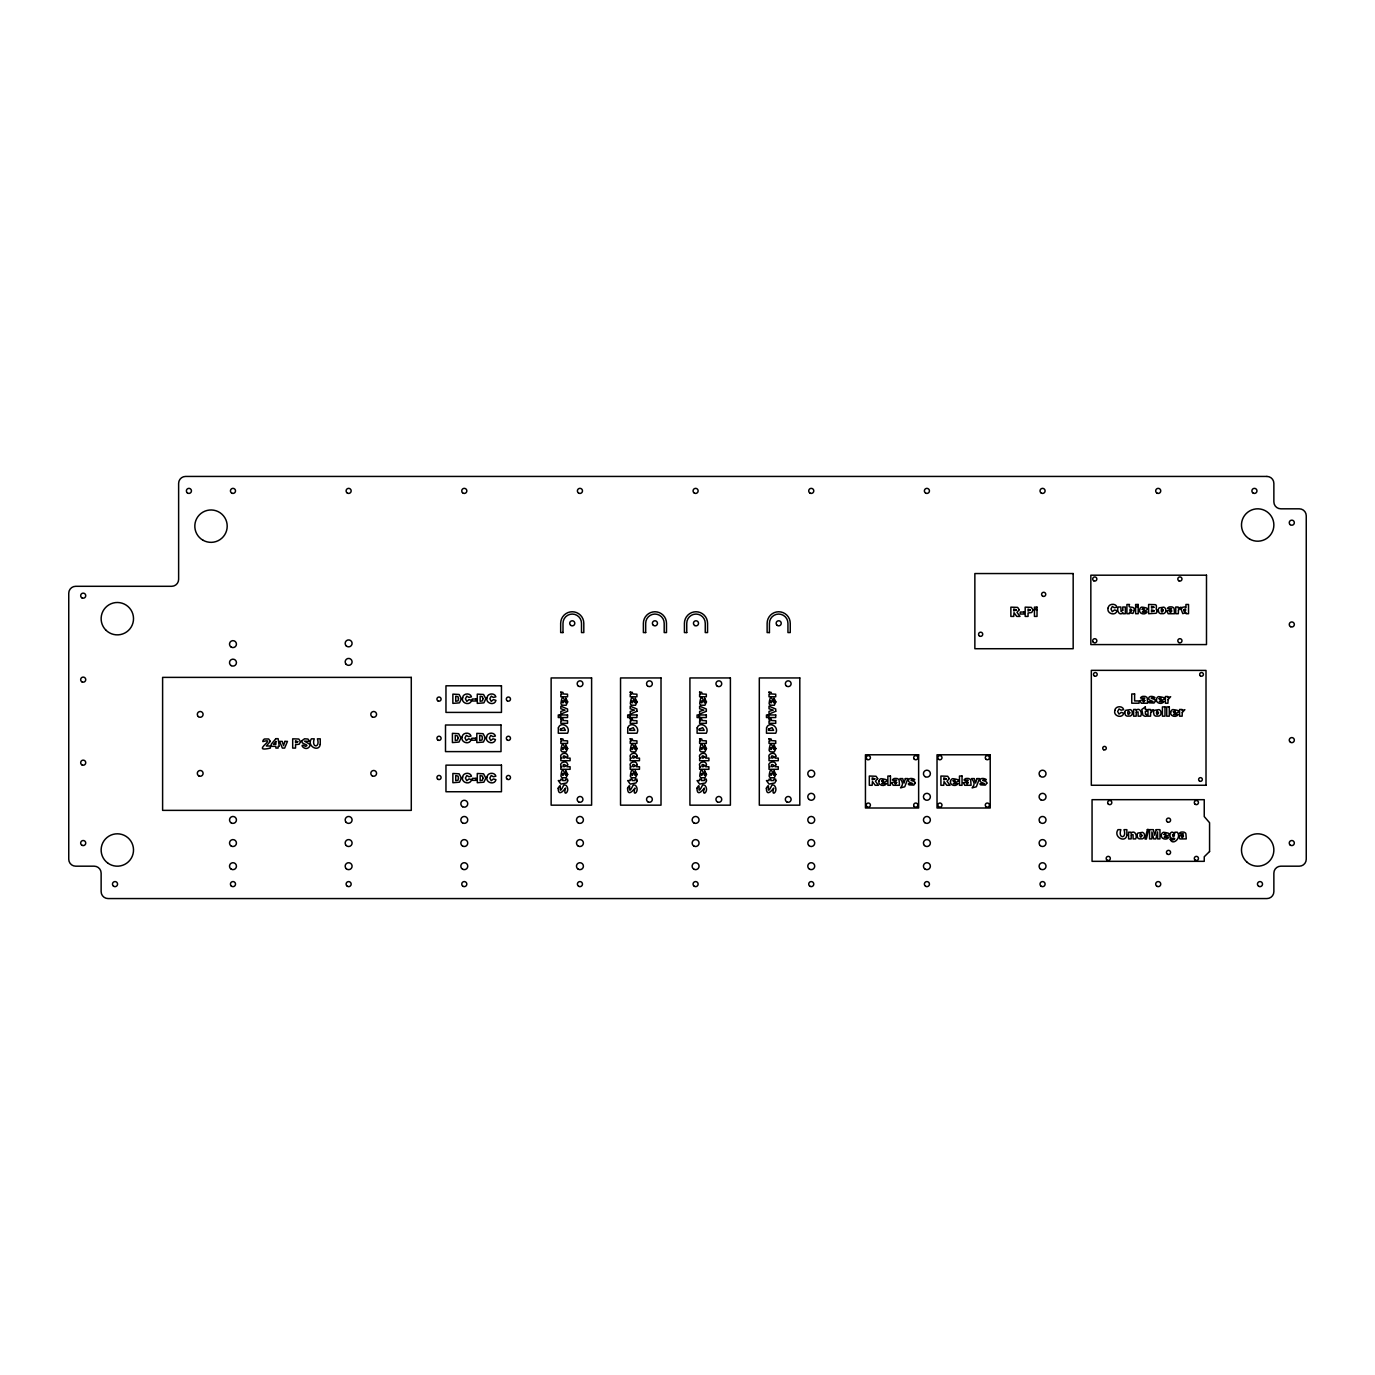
<?xml version="1.0" encoding="UTF-8"?>
<svg xmlns="http://www.w3.org/2000/svg" width="1375" height="1375" viewBox="0 0 1375 1375"><rect width="100%" height="100%" fill="white"/><g stroke="black" fill="none" stroke-linecap="round" stroke-linejoin="round"><path stroke-width="1.5" d="M1170.125 839.059C1172.462 846.364 1181.916 837.805 1177.309 832.202L1174.903 832.202L1174.903 833.198L1172.084 832.098A2.475 2.475 0 0 0 1170.692 832.872C1168.922 834.883 1170.245 839.3 1173.356 838.561C1177.155 837.495 1172.359 841.912 1170.125 839.059M558.164 788.236C558.233 797.294 564.094 790.058 565.589 788.064C562.306 798.188 571.158 791.02 566.173 785.452A2.939 2.939 0 0 0 563.802 785.056C556.755 798.961 563.148 779.127 558.164 788.236M627.567 788.236C627.619 797.294 633.497 790.058 634.992 788.064C631.692 798.188 640.544 791.02 635.559 785.452A2.939 2.939 0 0 0 633.205 785.056C626.141 798.961 632.534 779.127 627.567 788.236M696.953 788.236C697.022 797.294 702.883 790.058 704.378 788.064C701.078 798.188 709.947 791.02 704.963 785.452A2.939 2.939 0 0 0 702.591 785.056C695.527 798.961 701.938 779.127 696.953 788.236M766.356 788.236C766.408 797.294 772.286 790.058 773.764 788.064C770.481 798.188 779.333 791.02 774.348 785.452A2.939 2.939 0 0 0 771.994 785.056C764.93 798.961 771.323 779.127 766.356 788.236M458.511 698.792L458.047 700.82L455.727 701.284L455.727 696.231L458.03 696.764L458.511 698.792M458.047 737.997L457.583 740.025L455.262 740.489L455.262 735.436L457.566 735.986L458.047 737.997M458.511 778.13L458.047 780.158L455.727 780.622L455.727 775.569L458.03 776.119L458.511 778.13M482.934 698.792L482.453 700.82L480.15 701.284L480.15 696.231L482.453 696.764L482.934 698.792M482.47 737.997L481.989 740.025L479.686 740.489L479.686 735.436L481.989 735.986L482.47 737.997M482.934 778.13L482.453 780.158L480.15 780.622L480.15 775.569L482.453 776.119L482.934 778.13M461.381 698.723L459.491 702.866L452.873 703.381L452.873 694.134L459.147 694.478L461.381 698.723M460.917 737.928L459.027 742.07L452.409 742.586L452.409 733.339L458.683 733.683L460.917 737.928M461.381 778.061L459.491 782.203L452.873 782.719L452.873 773.472L459.147 773.816L461.381 778.061M485.805 698.723L483.897 702.866L477.28 703.381L477.28 694.134L483.553 694.478L485.805 698.723M485.341 737.928L483.433 742.07L476.816 742.586L476.816 733.339L483.106 733.683L485.341 737.928M485.805 778.061L483.897 782.203L477.28 782.719L477.28 773.472L483.553 773.816L485.805 778.061M1181.211 609.52L1182.758 613.611L1186.127 612.734L1186.127 613.714L1188.533 613.714L1188.533 604.467L1185.938 604.467L1185.938 607.681A2.475 2.475 0 0 0 1184.562 606.908L1182.38 607.355L1181.211 609.52M560.416 729.128L560.381 730.348L565.434 730.348L563.905 727.633L560.416 729.128M629.802 729.128L629.767 730.348L634.837 730.348L633.291 727.633L629.802 729.128M699.205 729.128L699.17 730.348L704.223 730.348L702.677 727.633L699.205 729.128M768.591 729.128L768.556 730.348L773.609 730.348L772.08 727.633L768.591 729.128M462.636 697.658C460.711 703.364 470.284 706.166 471.556 700.356L469.047 699.6L466.795 701.37L465.42 698.723L466.847 696.163L468.944 697.417L471.47 696.85C470.387 692.553 462.945 693.206 462.636 697.658M462.172 736.863C460.247 742.569 469.82 745.37 471.092 739.561L468.583 738.805L466.331 740.575L464.956 737.928L466.383 735.367L468.48 736.622L471.006 736.055C469.923 731.758 462.481 732.411 462.172 736.863M462.636 776.995C460.711 782.702 470.284 785.503 471.556 779.694L469.047 778.938L466.795 780.708L465.42 778.061L466.847 775.5L468.944 776.755L471.47 776.188C470.387 771.891 462.945 772.544 462.636 776.995M487.042 697.658C485.117 703.364 494.691 706.166 495.962 700.356L493.453 699.6L491.219 701.37L489.827 698.723L491.253 696.163L493.35 697.417L495.877 696.85C494.794 692.553 487.352 693.206 487.042 697.658M486.578 736.863C484.653 742.569 494.244 745.37 495.498 739.561L492.989 738.805L490.755 740.575L489.363 737.928L490.789 735.367L492.886 736.622L495.413 736.055C494.33 731.758 486.887 732.411 486.578 736.863M487.042 776.995C485.117 782.702 494.691 785.503 495.962 779.694L493.453 778.938L491.219 780.708L489.827 778.061L491.253 775.5L493.35 776.755L495.877 776.188C494.794 771.891 487.352 772.544 487.042 776.995M1108.13 607.991C1106.222 613.697 1115.795 616.498 1117.05 610.689L1114.558 609.933L1112.306 611.703L1110.931 609.056L1112.341 606.495L1114.438 607.75L1116.964 607.183C1115.881 602.886 1108.439 603.539 1108.13 607.991M1114.85 710.428C1112.925 716.134 1122.498 718.936 1123.77 713.144L1121.261 712.37L1119.009 714.141L1117.634 711.494L1119.061 708.95L1121.158 710.188L1123.684 709.638C1122.602 705.341 1115.159 705.994 1114.85 710.428M567.686 780.862L566.706 782.942L560.845 784.111L558.284 780.588L560.845 780.588L560.845 779.178L562.719 779.178L562.719 780.588L565.658 780.519L565.709 779.281L567.48 779.092L567.686 780.862M637.089 780.862L636.092 782.942L630.231 784.111L627.688 780.588L630.231 780.588L630.231 779.178L632.105 779.178L632.105 780.588L635.044 780.519L635.095 779.281L636.883 779.092L637.089 780.862M706.475 780.862L705.478 782.942L699.617 784.111L697.073 780.588L699.617 780.588L699.617 779.178L701.508 779.178L701.508 780.588L704.447 780.519L704.498 779.281L706.269 779.092L706.475 780.862M775.861 780.862L774.881 782.942L769.02 784.111L766.459 780.588L769.02 780.588L769.02 779.178L770.894 779.178L770.894 780.588L773.833 780.519L773.884 779.281L775.655 779.092L775.861 780.862M1150.669 712.559L1150.566 716.169L1147.987 716.169L1147.987 709.466L1150.394 709.466L1150.394 710.566L1153.264 709.672L1150.669 712.559M1168.062 699.617L1167.959 703.209L1165.381 703.209L1165.381 696.506L1167.788 696.506L1167.788 697.606L1170.658 696.712L1168.062 699.617M1178.444 610.122L1178.341 613.714L1175.763 613.714L1175.763 607.011L1178.169 607.011L1178.169 608.111L1181.039 607.217L1178.444 610.122M1182.259 712.559L1182.156 716.169L1179.578 716.169L1179.578 709.466L1181.984 709.466L1181.984 710.566L1184.855 709.672L1182.259 712.559M558.37 727.839L558.284 733.219L567.548 733.219C571.278 726.533 560.777 720.93 558.37 727.839M627.773 727.839L627.688 733.219L636.934 733.219C640.664 726.533 630.18 720.93 627.773 727.839M697.159 727.839L697.073 733.219L706.32 733.219C710.067 726.533 699.566 720.93 697.159 727.839M766.545 727.839L766.459 733.219L775.723 733.219C779.453 726.533 768.952 720.93 766.545 727.839M300.541 741.675L299.217 744.202L295.556 744.648L295.556 748.086L292.686 748.086L292.686 738.822L298.805 739.011L300.541 741.675M567.686 701.886L566.122 705.255L562.186 705.186A3.231 3.231 0 0 1 560.931 703.553C562.839 686.778 566.912 712.92 565.812 698.139L567.686 701.886M567.686 748.55L566.122 751.919L562.186 751.85A3.231 3.231 0 0 1 560.931 750.2C562.839 733.442 566.912 759.584 565.812 744.803L567.686 748.55M567.686 774.417L566.122 777.769L562.186 777.717A3.231 3.231 0 0 1 560.931 776.067C562.839 759.292 566.912 785.434 565.812 770.653L567.686 774.417M637.089 701.886L635.508 705.255L631.572 705.186A3.231 3.231 0 0 1 630.317 703.553C632.225 686.778 636.316 712.92 635.198 698.139L637.089 701.886M637.089 748.55L635.508 751.919L631.572 751.85A3.231 3.231 0 0 1 630.317 750.2C632.225 733.442 636.316 759.584 635.198 744.803L637.089 748.55M637.089 774.417L635.508 777.769L631.572 777.717A3.231 3.231 0 0 1 630.317 776.067C632.225 759.292 636.316 785.434 635.198 770.653L637.089 774.417M706.475 701.886L704.911 705.255L700.975 705.186A3.231 3.231 0 0 1 699.72 703.553C701.628 686.778 705.702 712.92 704.584 698.139L706.475 701.886M706.475 748.55L704.911 751.919L700.975 751.85A3.231 3.231 0 0 1 699.72 750.2C701.628 733.442 705.702 759.584 704.584 744.803L706.475 748.55M706.475 774.417L704.911 777.769L700.975 777.717A3.231 3.231 0 0 1 699.72 776.067C701.628 759.292 705.702 785.434 704.584 770.653L706.475 774.417M775.861 701.886L774.297 705.255L770.361 705.186A3.231 3.231 0 0 1 769.106 703.553C771.014 686.778 775.105 712.92 773.987 698.139L775.861 701.886M775.861 748.55L774.297 751.919L770.361 751.85A3.231 3.231 0 0 1 769.106 750.2C771.014 733.442 775.105 759.584 773.987 744.803L775.861 748.55M775.861 774.417L774.297 777.769L770.361 777.717A3.231 3.231 0 0 1 769.106 776.067C771.014 759.292 775.105 785.434 773.987 770.653L775.861 774.417M1033.037 610.002L1031.714 612.528L1028.053 612.975L1028.053 616.413L1025.183 616.413L1025.183 607.148L1031.284 607.337L1033.037 610.002M320.255 744.339C319.069 752.658 306.333 746.178 311.386 738.822L314.239 738.822C311.077 748.189 320.564 748.206 317.402 738.822L320.255 738.822L320.255 744.339M1126.864 835.158C1125.678 843.494 1112.942 837.014 1117.995 829.658L1120.848 829.658C1117.703 839.008 1127.173 839.025 1124.011 829.658L1126.864 829.658L1126.864 835.158M878.9 781.189C877.817 785.52 884.658 787.05 886.462 783.544C871.681 784.661 897.823 780.57 881.048 778.663A3.231 3.231 0 0 0 879.398 779.917L878.9 781.189M950.486 781.189C949.403 785.52 956.244 787.05 958.048 783.544C943.267 784.661 969.409 780.57 952.634 778.663A3.231 3.231 0 0 0 951.002 779.917L950.486 781.189M1139.566 609.641C1138.483 613.955 1145.323 615.484 1147.111 611.978C1132.33 613.095 1158.472 609.022 1141.714 607.114A3.231 3.231 0 0 0 1140.064 608.369L1139.566 609.641M1156.478 699.119C1155.378 703.45 1162.236 704.98 1164.023 701.473C1149.242 702.591 1175.384 698.517 1158.609 696.609A3.231 3.231 0 0 0 1156.977 697.847L1156.478 699.119M1170.675 712.078C1169.592 716.409 1176.433 717.939 1178.22 714.433C1163.439 715.55 1189.598 711.459 1172.823 709.552A3.231 3.231 0 0 0 1171.173 710.806L1170.675 712.078M1161.359 834.814C1160.277 839.145 1167.117 840.675 1168.922 837.169C1154.141 838.286 1180.283 834.195 1163.508 832.288A3.231 3.231 0 0 0 1161.875 833.542L1161.359 834.814M1124.733 712.095L1125.352 714.948A3.403 3.403 0 0 0 1127.053 716.117L1130.13 716.066A3.317 3.317 0 0 0 1131.35 715.327A3.248 3.248 0 0 0 1132.312 713.539L1132.158 711.528A3.197 3.197 0 0 0 1130.267 709.603L1125.713 710.308A3.266 3.266 0 0 0 1124.733 712.095M1136.97 834.848L1137.589 837.684A3.403 3.403 0 0 0 1139.273 838.853L1142.35 838.819A3.317 3.317 0 0 0 1143.57 838.062A3.248 3.248 0 0 0 1144.533 836.275L1144.395 834.264A3.197 3.197 0 0 0 1142.505 832.339L1137.933 833.044A3.266 3.266 0 0 0 1136.97 834.848M1158.248 609.658L1158.867 612.511A3.403 3.403 0 0 0 1160.552 613.663L1163.628 613.628A3.317 3.317 0 0 0 1164.848 612.889A3.248 3.248 0 0 0 1165.811 611.084L1165.673 609.073A3.197 3.197 0 0 0 1163.783 607.148L1159.211 607.853A3.266 3.266 0 0 0 1158.248 609.658M1153.453 712.095L1154.072 714.948A3.403 3.403 0 0 0 1155.756 716.117L1158.833 716.066A3.317 3.317 0 0 0 1160.07 715.327A3.248 3.248 0 0 0 1161.016 713.539L1160.878 711.528A3.197 3.197 0 0 0 1158.988 709.603L1154.416 710.308A3.266 3.266 0 0 0 1153.453 712.095M567.686 756.147L566.895 758.106L570.092 758.106L570.092 760.702L560.845 760.702L560.845 758.295L561.825 758.295C557.219 754.17 567.514 750.681 567.686 756.147M567.686 764.775L566.895 766.734L570.092 766.734L570.092 769.312L560.845 769.312L560.845 766.923L561.825 766.923C557.219 762.798 567.514 759.292 567.686 764.775M637.089 756.147L636.281 758.106L639.478 758.106L639.478 760.702L630.231 760.702L630.231 758.295L631.228 758.295C626.605 754.17 636.917 750.681 637.089 756.147M637.089 764.775L636.281 766.734L639.478 766.734L639.478 769.312L630.231 769.312L630.231 766.923L631.228 766.923C626.605 762.798 636.917 759.292 637.089 764.775M706.475 756.147L705.667 758.106L708.881 758.106L708.881 760.702L699.617 760.702L699.617 758.295L700.614 758.295C695.991 754.17 706.303 750.681 706.475 756.147M706.475 764.775L705.667 766.734L708.881 766.734L708.881 769.312L699.617 769.312L699.617 766.923L700.614 766.923C695.991 762.798 706.303 759.292 706.475 764.775M775.861 756.147L775.07 758.106L778.267 758.106L778.267 760.702L769.02 760.702L769.02 758.295L770 758.295C765.394 754.17 775.689 750.681 775.861 756.147M775.861 764.775L775.07 766.734L778.267 766.734L778.267 769.312L769.02 769.312L769.02 766.923L770 766.923C765.394 762.798 775.689 759.292 775.861 764.775M896.655 782.512C895.383 786.277 892.856 781.189 896.655 782.512M968.241 782.512C966.969 786.277 964.459 781.189 968.241 782.512M1134.289 610.277L1132.914 613.456L1129.322 612.734L1129.322 613.714L1126.916 613.714L1126.916 604.467L1129.511 604.467C1127.019 609.572 1135.08 604.656 1134.289 610.277M1144.791 700.442C1143.519 704.206 1140.992 699.119 1144.791 700.442M1171.689 610.947C1170.417 614.711 1167.891 609.623 1171.689 610.947M1183.445 836.138C1182.173 839.902 1179.647 834.814 1183.445 836.138M1122.773 610.242L1121.072 611.6L1120.831 607.011L1118.253 607.011C1116.328 610.242 1119.473 616.602 1122.945 612.631L1122.945 613.714L1125.334 613.714L1125.334 607.011L1122.773 607.011L1122.773 610.242M1136.248 712.164L1136.18 716.169L1133.602 716.169L1133.602 709.466L1136.008 709.466L1136.008 710.548C1139.463 706.561 1142.625 712.938 1140.7 716.169L1138.122 716.169L1138.053 711.941L1136.248 712.164M1131.23 834.917L1131.161 838.905L1128.6 838.905L1128.6 832.202L1130.989 832.202L1130.989 833.302C1134.461 829.314 1137.606 835.673 1135.681 838.905L1133.103 838.905L1133.034 834.677L1131.23 834.917M1131.728 610.328C1129.459 615.725 1129.236 605.189 1131.728 610.328M1183.806 609.658C1184.15 615.948 1187.845 606.581 1183.806 609.658M1172.566 834.745C1173.03 840.589 1176.553 831.789 1172.566 834.745M1129.786 712.8C1127.139 718.644 1127.002 707.077 1129.786 712.8M1163.302 610.362C1160.638 616.206 1160.517 604.639 1163.302 610.362M1142.023 835.536C1139.359 841.397 1139.222 829.83 1142.023 835.536M1158.506 712.8C1155.842 718.644 1155.722 707.077 1158.506 712.8M877.663 778.594L875.428 781.206L878.419 785.28L875.188 785.28L872.438 781.533L872.18 785.28L869.309 785.28L869.309 776.033L876.098 776.256L877.663 778.594M949.248 778.594L947.014 781.206L950.005 785.28L946.773 785.28L944.023 781.533L943.783 785.28L940.913 785.28L940.913 776.033L947.702 776.256L949.248 778.594M1019.219 609.727L1016.984 612.322L1019.975 616.413L1016.744 616.413L1013.994 612.648L1013.736 616.413L1010.866 616.413L1010.866 607.148L1017.655 607.389L1019.219 609.727M1157.166 611.084L1157.097 611.772A2.458 2.458 0 0 1 1155.928 613.284L1148.623 613.714L1148.623 604.467L1155.155 604.639A2.286 2.286 0 0 1 1156.341 605.481C1156.787 608.661 1155.241 608.403 1157.166 611.084M301.984 740.678C300.18 744.425 310.664 744.562 305.491 746.384C297.842 741.795 304.889 752.503 309.444 746.711A2.939 2.939 0 0 0 309.839 744.356L304.528 741.125L309.633 741.434L308 739.045L304.528 738.77L301.984 740.678M560.777 692.158L561.928 694.375L560.845 694.375L560.845 696.781L567.548 696.781L567.548 694.203L563.458 693.98L562.873 692.312L560.777 692.158M560.777 718.713L561.928 720.947L560.845 720.947L560.845 723.336L567.548 723.336L567.548 720.758L563.458 720.534L562.873 718.867L560.777 718.713M560.777 738.822L561.928 741.039L560.845 741.039L560.845 743.445L567.548 743.445L567.548 740.867L563.458 740.644L562.873 738.959L560.777 738.822M630.163 692.158L631.331 694.375L630.231 694.375L630.231 696.781L636.934 696.781L636.934 694.203L632.844 693.98L632.259 692.312L630.163 692.158M630.163 718.713L631.331 720.947L630.231 720.947L630.231 723.336L636.934 723.336L636.934 720.758L632.844 720.534L632.259 718.867L630.163 718.713M630.163 738.822L631.331 741.039L630.231 741.039L630.231 743.445L636.934 743.445L636.934 740.867L632.844 740.644L632.259 738.959L630.163 738.822M699.566 692.158L700.717 694.375L699.617 694.375L699.617 696.781L706.32 696.781L706.32 694.203L702.247 693.98L701.663 692.312L699.566 692.158M699.566 718.713L700.717 720.947L699.617 720.947L699.617 723.336L706.32 723.336L706.32 720.758L702.247 720.534L701.663 718.867L699.566 718.713M699.566 738.822L700.717 741.039L699.617 741.039L699.617 743.445L706.32 743.445L706.32 740.867L702.247 740.644L701.663 738.959L699.566 738.822M768.952 692.158L770.12 694.375L769.02 694.375L769.02 696.781L775.723 696.781L775.723 694.203L771.633 693.98L771.048 692.312L768.952 692.158M768.952 718.713L770.12 720.947L769.02 720.947L769.02 723.336L775.723 723.336L775.723 720.758L771.633 720.534L771.048 718.867L768.952 718.713M768.952 738.822L770.12 741.039L769.02 741.039L769.02 743.445L775.723 743.445L775.723 740.867L771.633 740.644L771.048 738.959L768.952 738.822M270.291 741.366L266.355 745.989L270.359 745.989L270.359 748.086C249.391 752.95 278.352 737.103 262.831 741.623L263.055 740.661A2.578 2.578 0 0 1 264.533 738.994L268.675 738.977L270.291 741.366M915.269 783.114L913.825 785.108L909.15 784.902A2.303 2.303 0 0 1 908.291 783.87L912.862 783.613L909.666 782.272A1.959 1.959 0 0 1 908.514 781.086C907.638 775.414 919.755 780.794 912.295 779.986C907.861 780.433 915.75 780.708 915.269 783.114M986.872 783.114L985.411 785.108L980.736 784.902A2.303 2.303 0 0 1 979.877 783.87L984.448 783.613L981.252 782.272A1.959 1.959 0 0 1 980.117 781.086C979.223 775.414 991.341 780.794 983.881 779.986C979.447 780.433 987.336 780.708 986.872 783.114M1155.498 701.044L1154.055 703.038L1149.38 702.848A2.303 2.303 0 0 1 1148.52 701.8L1153.092 701.559L1149.895 700.202A1.959 1.959 0 0 1 1148.761 699.033C1147.867 693.344 1159.984 698.723 1152.525 697.916C1148.091 698.362 1155.98 698.638 1155.498 701.044M874.792 778.817L872.18 779.78L872.18 777.889L874.792 778.817M946.378 778.817L943.783 779.78L943.783 777.889L946.378 778.817M1016.348 609.95L1013.736 610.913L1013.736 609.022L1016.348 609.95M891.877 782.805L893.166 785.297L899.491 785.28L899.164 780.897A2.905 2.905 0 0 0 898.752 779.436L897.291 778.559A10.691 10.691 0 0 0 894.094 778.542C887.253 782.598 904.406 777.391 891.877 782.805M963.48 782.805L964.752 785.297L971.077 785.28L970.75 780.897A2.905 2.905 0 0 0 970.337 779.436L968.877 778.559A10.691 10.691 0 0 0 965.697 778.542C958.856 782.598 976.009 777.391 963.48 782.805M1140.013 700.752L1141.284 703.227L1147.609 703.209L1147.3 698.827A2.905 2.905 0 0 0 1146.888 697.366L1145.427 696.489A10.691 10.691 0 0 0 1142.23 696.472C1135.389 700.528 1152.542 695.32 1140.013 700.752M1166.911 611.256L1168.2 613.731L1174.525 613.714L1174.198 609.331A2.905 2.905 0 0 0 1173.786 607.87L1172.325 606.994A10.691 10.691 0 0 0 1169.128 606.977C1162.287 611.033 1179.441 605.825 1166.911 611.256M1178.667 836.43L1179.939 838.922L1186.264 838.905L1185.955 834.522A2.905 2.905 0 0 0 1185.542 833.061L1184.081 832.184A10.691 10.691 0 0 0 1180.884 832.167C1174.044 836.223 1191.197 831.016 1178.667 836.43M562.289 701.387C562.702 705.856 564.97 698.878 562.289 701.387M562.289 748.034C562.702 752.52 564.97 745.542 562.289 748.034M562.289 773.902C562.702 778.37 564.97 771.392 562.289 773.902M631.675 701.387C632.087 705.856 634.373 698.878 631.675 701.387M631.675 748.034C632.087 752.52 634.373 745.542 631.675 748.034M631.675 773.902C632.087 778.37 634.373 771.392 631.675 773.902M701.078 701.387C701.491 705.856 703.759 698.878 701.078 701.387M701.078 748.034C701.491 752.52 703.759 745.542 701.078 748.034M701.078 773.902C701.491 778.37 703.759 771.392 701.078 773.902M770.464 701.387C770.877 705.856 773.162 698.878 770.464 701.387M770.464 748.034C770.877 752.52 773.162 745.542 770.464 748.034M770.464 773.902C770.877 778.37 773.162 771.392 770.464 773.902M1153.934 607.2L1151.511 608.094L1151.511 606.341L1153.934 607.2M1154.312 610.758L1151.511 611.738L1151.511 609.864L1154.312 610.758M881.564 780.811C884.486 783.75 884.056 778.009 881.564 780.811M953.15 780.811C956.072 783.75 955.642 778.009 953.15 780.811M1142.23 609.245C1145.134 612.184 1144.722 606.444 1142.23 609.245M1159.125 698.741C1162.047 701.68 1161.634 695.939 1159.125 698.741M1173.339 711.7C1176.244 714.622 1175.831 708.898 1173.339 711.7M1164.023 834.436C1166.945 837.375 1166.516 831.634 1164.023 834.436M297.756 741.744L295.556 742.775L295.556 740.712L297.756 741.744M1030.253 610.07L1028.053 611.102L1028.053 609.039L1030.253 610.07M565.778 756.938C562.427 761.062 562.048 753.036 565.778 756.938M565.778 765.566C562.427 769.691 562.048 761.664 565.778 765.566M635.164 756.938C631.812 761.062 631.434 753.036 635.164 756.938M635.164 765.566C631.812 769.691 631.434 761.664 635.164 765.566M704.55 756.938C701.198 761.062 700.837 753.036 704.55 756.938M704.55 765.566C701.198 769.691 700.837 761.664 704.55 765.566M773.953 756.938C770.602 761.062 770.223 753.036 773.953 756.938M773.953 765.566C770.602 769.691 770.223 761.664 773.953 765.566M1147.369 829.503L1145.066 839.059L1146.355 839.059L1148.692 829.503L1147.369 829.503M1156.22 829.658L1154.777 835.278L1153.333 829.658L1149.569 829.658L1149.569 838.905L1151.906 838.905L1151.906 831.858L1153.711 838.905L1155.825 838.905L1157.63 831.858L1157.63 838.905L1159.967 838.905L1159.967 829.658L1156.22 829.658M905.352 778.577L904.062 783.045L902.688 778.577L899.972 778.577C904.475 783.836 901.931 785.606 900.539 787.858L904.767 786.775L907.878 778.577L905.352 778.577M976.938 778.577L975.648 783.045L974.273 778.577L971.558 778.577C976.061 783.836 973.534 785.606 972.125 787.858L976.353 786.775L979.464 778.577L976.938 778.577M284.9 741.383L283.542 745.628L282.236 741.383L279.572 741.383L282.356 748.086L284.642 748.086L287.478 741.383L284.9 741.383M275.877 738.667L271.202 744.236L271.202 746.35L275.877 746.35L275.877 748.086L278.111 748.086L278.111 746.35L279.28 746.35L278.111 738.667L275.877 738.667M275.877 741.452L273.402 744.356L275.877 744.356L275.877 741.452M1209.57 851.52L1204.242 856.745L1204.242 861.334L1092.059 861.334L1092.059 799.683L1204.242 799.683L1204.242 816.578L1209.57 822.731L1209.57 851.52M1145.323 706.905L1141.8 709.466L1142.969 715.327L1145.048 716.323L1146.836 716.1L1146.647 714.33L1145.409 714.278L1145.323 711.339L1146.75 711.339L1146.75 709.466L1145.323 709.466L1145.323 706.905M567.548 711.305L560.845 714.089L560.845 711.408L565.091 710.119L560.845 708.761L560.845 706.166L567.548 709.019L567.548 711.305M636.934 711.305L630.231 714.089L630.231 711.408L634.477 710.119L630.231 708.761L630.231 706.166L636.934 709.019L636.934 711.305M706.32 711.305L699.617 714.089L699.617 711.408L703.862 710.119L699.617 708.761L699.617 706.166L706.32 709.019L706.32 711.305M775.723 711.305L769.02 714.089L769.02 711.408L773.266 710.119L769.02 708.761L769.02 706.166L775.723 709.019L775.723 711.305M1266.925 476.438L185.556 476.438A6.944 6.944 0 0 0 178.63 483.364L178.63 579.356A6.944 6.944 0 0 1 171.686 586.3L75.694 586.3A6.944 6.944 0 0 0 68.75 593.244L68.75 859.255A6.944 6.944 0 0 0 75.694 866.181L94.188 866.181A6.944 6.944 0 0 1 101.131 873.125L101.131 891.636A6.944 6.944 0 0 0 108.075 898.562L1266.925 898.562A6.944 6.944 0 0 0 1273.869 891.636L1273.869 873.125A6.944 6.944 0 0 1 1280.812 866.181L1299.306 866.181A6.944 6.944 0 0 0 1306.25 859.255L1306.25 515.745A6.944 6.944 0 0 0 1299.306 508.819L1280.812 508.819A6.944 6.944 0 0 1 1273.869 501.875L1273.869 483.364A6.944 6.944 0 0 0 1266.925 476.438M1073.17 573.547L974.858 573.547L974.858 648.725L1073.17 648.725L1073.17 573.547M1206.494 575.197L1090.839 575.197L1090.839 644.583L1206.494 644.583L1206.494 575.197M1138.191 604.467L1135.612 604.467L1135.612 606.22L1138.191 606.22L1138.191 604.467M1138.191 607.011L1135.612 607.011L1135.612 613.714L1138.191 613.714L1138.191 607.011M1037.025 607.148L1034.447 607.148L1034.447 608.902L1037.025 608.902L1037.025 607.148M1037.025 609.709L1034.447 609.709L1034.447 616.413L1037.025 616.413L1037.025 609.709M1023.962 612.047L1020.233 612.047L1020.233 614.023L1023.962 614.023L1023.962 612.047M562.994 632.569L560.673 632.569L560.673 623.305A11.567 11.567 0 0 1 572.241 611.755A11.567 11.567 0 0 1 583.808 623.305L583.808 632.569L581.505 632.569L581.505 623.305A9.247 9.247 0 0 0 572.241 614.058A9.247 9.247 0 0 0 562.994 623.305L562.994 632.569M645.683 632.569L643.38 632.569L643.38 623.305A11.567 11.567 0 0 1 654.947 611.755A11.567 11.567 0 0 1 666.497 623.305L666.497 632.569L664.194 632.569L664.194 623.305A9.247 9.247 0 0 0 654.947 614.058A9.247 9.247 0 0 0 645.683 623.305L645.683 632.569M686.744 632.569L684.423 632.569L684.423 623.305A11.567 11.567 0 0 1 695.991 611.755A11.567 11.567 0 0 1 707.558 623.305L707.558 632.569L705.255 632.569L705.255 623.305A9.247 9.247 0 0 0 695.991 614.058A9.247 9.247 0 0 0 686.744 623.305L686.744 632.569M769.433 632.569L767.13 632.569L767.13 623.305A11.567 11.567 0 0 1 778.697 611.755A11.567 11.567 0 0 1 790.247 623.305L790.247 632.569L787.944 632.569L787.944 623.305A9.247 9.247 0 0 0 778.697 614.058A9.247 9.247 0 0 0 769.433 623.305L769.433 632.569M411.28 677.377L162.611 677.377L162.611 810.373L411.28 810.373L411.28 677.377M591.611 677.944L551.134 677.944L551.134 805.166L591.611 805.166L591.611 677.944M661.014 677.944L620.538 677.944L620.538 805.166L661.014 805.166L661.014 677.944M730.4 677.944L689.923 677.944L689.923 805.166L730.4 805.166L730.4 677.944M799.803 677.944L759.309 677.944L759.309 805.166L799.803 805.166L799.803 677.944M501.462 685.798L445.964 685.798L445.964 712.405L501.462 712.405L501.462 685.798M1134.616 693.962L1131.763 693.962L1131.763 703.209L1139.084 703.209L1139.084 700.941L1134.616 700.941L1134.616 693.962M476.008 699.016L472.278 699.016L472.278 701.009L476.008 701.009L476.008 699.016M1164.986 706.905L1162.408 706.905L1162.408 716.169L1164.986 716.169L1164.986 706.905M1169.3 706.905L1166.722 706.905L1166.722 716.169L1169.3 716.169L1169.3 706.905M560.037 714.966L558.284 714.966L558.284 717.544L560.037 717.544L560.037 714.966M567.548 714.966L560.845 714.966L560.845 717.544L567.548 717.544L567.548 714.966M629.423 714.966L627.688 714.966L627.688 717.544L629.423 717.544L629.423 714.966M636.934 714.966L630.231 714.966L630.231 717.544L636.934 717.544L636.934 714.966M698.827 714.966L697.073 714.966L697.073 717.544L698.827 717.544L698.827 714.966M706.32 714.966L699.617 714.966L699.617 717.544L706.32 717.544L706.32 714.966M768.212 714.966L766.459 714.966L766.459 717.544L768.212 717.544L768.212 714.966M775.723 714.966L769.02 714.966L769.02 717.544L775.723 717.544L775.723 714.966M501.016 725.003L445.5 725.003L445.5 751.609L501.016 751.609L501.016 725.003M475.561 738.22L471.814 738.22L471.814 740.214L475.561 740.214L475.561 738.22M918.638 754.789L865.442 754.789L865.442 808.002L918.638 808.002L918.638 754.789M990.223 754.789L937.028 754.789L937.028 808.002L990.223 808.002L990.223 754.789M501.462 765.136L445.964 765.136L445.964 791.742L501.462 791.742L501.462 765.136M890.45 776.033L887.872 776.033L887.872 785.28L890.45 785.28L890.45 776.033M962.036 776.033L959.458 776.033L959.458 785.28L962.036 785.28L962.036 776.033M476.008 778.353L472.278 778.353L472.278 780.347L476.008 780.347L476.008 778.353M1206.012 785.263L1091.32 785.263L1091.32 670.347L1206.012 670.416L1206.012 785.263M231.241 846.055A3.472 3.472 0 0 0 236.448 843.047A3.472 3.472 0 0 0 231.241 840.056A3.472 3.472 0 0 0 231.241 846.055M231.241 869.189A3.472 3.472 0 0 0 236.448 866.181A3.472 3.472 0 0 0 231.241 863.173A3.472 3.472 0 0 0 231.241 869.189M231.241 822.92A3.472 3.472 0 0 0 236.448 819.93A3.472 3.472 0 0 0 231.241 816.922A3.472 3.472 0 0 0 231.241 822.92M346.173 822.37A3.472 3.472 0 0 0 351.983 820.823A3.472 3.472 0 0 0 347.738 816.578A3.472 3.472 0 0 0 346.173 822.37M346.173 845.505A3.472 3.472 0 0 0 351.983 843.958A3.472 3.472 0 0 0 347.738 839.695A3.472 3.472 0 0 0 346.173 845.505M346.173 868.639A3.472 3.472 0 0 0 351.983 867.092A3.472 3.472 0 0 0 347.738 862.83A3.472 3.472 0 0 0 346.173 868.639M462.55 822.92A3.472 3.472 0 0 0 467.758 819.93A3.472 3.472 0 0 0 462.55 816.922A3.472 3.472 0 0 0 462.55 822.92M462.55 846.055A3.472 3.472 0 0 0 467.758 843.047A3.472 3.472 0 0 0 462.55 840.056A3.472 3.472 0 0 0 462.55 846.055M462.55 869.189A3.472 3.472 0 0 0 467.758 866.181A3.472 3.472 0 0 0 462.55 863.173A3.472 3.472 0 0 0 462.55 869.189M578.205 822.92A3.472 3.472 0 0 0 583.413 819.93A3.472 3.472 0 0 0 578.205 816.922A3.472 3.472 0 0 0 578.205 822.92M578.205 846.055A3.472 3.472 0 0 0 583.413 843.047A3.472 3.472 0 0 0 578.205 840.056A3.472 3.472 0 0 0 578.205 846.055M578.205 869.189A3.472 3.472 0 0 0 583.413 866.181A3.472 3.472 0 0 0 578.205 863.173A3.472 3.472 0 0 0 578.205 869.189M693.859 822.92A3.472 3.472 0 0 0 699.067 819.93A3.472 3.472 0 0 0 693.859 816.922A3.472 3.472 0 0 0 693.859 822.92M693.859 846.055A3.472 3.472 0 0 0 699.067 843.047A3.472 3.472 0 0 0 693.859 840.056A3.472 3.472 0 0 0 693.859 846.055M693.859 869.189A3.472 3.472 0 0 0 699.067 866.181A3.472 3.472 0 0 0 693.859 863.173A3.472 3.472 0 0 0 693.859 869.189M809.016 822.577A3.472 3.472 0 0 0 814.67 820.531A3.472 3.472 0 0 0 810.064 816.664A3.472 3.472 0 0 0 809.016 822.577M808.792 845.505A3.472 3.472 0 0 0 814.602 843.958A3.472 3.472 0 0 0 810.356 839.695A3.472 3.472 0 0 0 808.792 845.505M809.514 869.189A3.472 3.472 0 0 0 814.722 866.181A3.472 3.472 0 0 0 809.514 863.173A3.472 3.472 0 0 0 809.514 869.189M924.688 822.594A3.472 3.472 0 0 0 930.325 820.497A3.472 3.472 0 0 0 925.684 816.681A3.472 3.472 0 0 0 924.688 822.594M924.447 845.505A3.472 3.472 0 0 0 930.256 843.958A3.472 3.472 0 0 0 926.011 839.695A3.472 3.472 0 0 0 924.447 845.505M925.169 869.189A3.472 3.472 0 0 0 930.377 866.181A3.472 3.472 0 0 0 925.169 863.173A3.472 3.472 0 0 0 925.169 869.189M1040.119 822.388A3.472 3.472 0 0 0 1045.911 820.806A3.472 3.472 0 0 0 1041.648 816.578A3.472 3.472 0 0 0 1040.119 822.388M1040.188 845.573A3.472 3.472 0 0 0 1045.928 843.855A3.472 3.472 0 0 0 1041.562 839.73A3.472 3.472 0 0 0 1040.188 845.573M1040.205 868.742A3.472 3.472 0 0 0 1045.945 866.938A3.472 3.472 0 0 0 1041.528 862.881A3.472 3.472 0 0 0 1040.205 868.742M808.792 799.253A3.472 3.472 0 0 0 814.602 797.689A3.472 3.472 0 0 0 810.356 793.444A3.472 3.472 0 0 0 808.792 799.253M924.447 799.253A3.472 3.472 0 0 0 930.256 797.689A3.472 3.472 0 0 0 926.011 793.444A3.472 3.472 0 0 0 924.447 799.253M1040.823 799.803A3.472 3.472 0 0 0 1046.031 796.795A3.472 3.472 0 0 0 1040.823 793.787A3.472 3.472 0 0 0 1040.823 799.803M1040.342 776.342A3.472 3.472 0 0 0 1045.98 774.245A3.472 3.472 0 0 0 1041.356 770.413A3.472 3.472 0 0 0 1040.342 776.342M925.169 776.669A3.472 3.472 0 0 0 930.377 773.661A3.472 3.472 0 0 0 925.169 770.653A3.472 3.472 0 0 0 925.169 776.669M809.514 776.669A3.472 3.472 0 0 0 814.722 773.661A3.472 3.472 0 0 0 809.514 770.653A3.472 3.472 0 0 0 809.514 776.669M462.55 806.73A3.472 3.472 0 0 0 467.758 803.739A3.472 3.472 0 0 0 462.55 800.731A3.472 3.472 0 0 0 462.55 806.73M346.173 645.837A3.472 3.472 0 0 0 351.983 644.273A3.472 3.472 0 0 0 347.738 640.028A3.472 3.472 0 0 0 346.173 645.837M231.241 647.127A3.472 3.472 0 0 0 236.448 644.119A3.472 3.472 0 0 0 231.241 641.111A3.472 3.472 0 0 0 231.241 647.127M81.933 597.867A2.544 2.544 0 0 0 85.748 595.667A2.544 2.544 0 0 0 81.933 593.467A2.544 2.544 0 0 0 81.933 597.867M81.933 681.845A2.544 2.544 0 0 0 85.748 679.628A2.544 2.544 0 0 0 81.933 677.428A2.544 2.544 0 0 0 81.933 681.845M81.933 764.878A2.544 2.544 0 0 0 85.748 762.678A2.544 2.544 0 0 0 81.933 760.478A2.544 2.544 0 0 0 81.933 764.878M81.933 845.264A2.544 2.544 0 0 0 85.748 843.047A2.544 2.544 0 0 0 81.933 840.847A2.544 2.544 0 0 0 81.933 845.264M1290.025 844.886A2.544 2.544 0 0 0 1294.253 843.683A2.544 2.544 0 0 0 1291.091 840.606A2.544 2.544 0 0 0 1290.025 844.886M1290.111 524.597A2.544 2.544 0 0 0 1294.287 523.205A2.544 2.544 0 0 0 1290.987 520.283A2.544 2.544 0 0 0 1290.111 524.597M1290.523 626.673A2.544 2.544 0 0 0 1294.339 624.473A2.544 2.544 0 0 0 1290.523 622.273A2.544 2.544 0 0 0 1290.523 626.673M1290.523 742.328A2.544 2.544 0 0 0 1294.339 740.128A2.544 2.544 0 0 0 1290.523 737.911A2.544 2.544 0 0 0 1290.523 742.328M187.12 492.68A2.544 2.544 0 0 0 191.366 491.545A2.544 2.544 0 0 0 188.255 488.434A2.544 2.544 0 0 0 187.12 492.68M231.705 493.092A2.544 2.544 0 0 0 235.52 490.892A2.544 2.544 0 0 0 231.705 488.692A2.544 2.544 0 0 0 231.705 493.092M347.359 493.092A2.544 2.544 0 0 0 351.175 490.892A2.544 2.544 0 0 0 347.359 488.692A2.544 2.544 0 0 0 347.359 493.092M462.516 492.714A2.544 2.544 0 0 0 466.761 491.511A2.544 2.544 0 0 0 463.598 488.434A2.544 2.544 0 0 0 462.516 492.714M578.497 492.989A2.544 2.544 0 0 0 582.484 491.081A2.544 2.544 0 0 0 578.841 488.589A2.544 2.544 0 0 0 578.497 492.989M694.323 493.092A2.544 2.544 0 0 0 698.139 490.892A2.544 2.544 0 0 0 694.323 488.692A2.544 2.544 0 0 0 694.323 493.092M809.978 493.092A2.544 2.544 0 0 0 813.794 490.892A2.544 2.544 0 0 0 809.978 488.692A2.544 2.544 0 0 0 809.978 493.092M925.633 493.092A2.544 2.544 0 0 0 929.448 490.892A2.544 2.544 0 0 0 925.633 488.692A2.544 2.544 0 0 0 925.633 493.092M1041.288 493.092A2.544 2.544 0 0 0 1045.103 490.892A2.544 2.544 0 0 0 1041.288 488.692A2.544 2.544 0 0 0 1041.288 493.092M1156.942 493.092A2.544 2.544 0 0 0 1160.758 490.892A2.544 2.544 0 0 0 1156.942 488.692A2.544 2.544 0 0 0 1156.942 493.092M1258.658 886.273A2.544 2.544 0 0 0 1262.525 884.177A2.544 2.544 0 0 0 1258.778 881.873A2.544 2.544 0 0 0 1258.658 886.273M1156.942 886.308A2.544 2.544 0 0 0 1160.758 884.108A2.544 2.544 0 0 0 1156.942 881.908A2.544 2.544 0 0 0 1156.942 886.308M578.669 886.308A2.544 2.544 0 0 0 582.484 884.108A2.544 2.544 0 0 0 578.669 881.908A2.544 2.544 0 0 0 578.669 886.308M809.978 886.308A2.544 2.544 0 0 0 813.794 884.108A2.544 2.544 0 0 0 809.978 881.908A2.544 2.544 0 0 0 809.978 886.308M231.172 885.913A2.544 2.544 0 0 0 235.434 884.778A2.544 2.544 0 0 0 232.323 881.65A2.544 2.544 0 0 0 231.172 885.913M347.359 886.308A2.544 2.544 0 0 0 351.175 884.108A2.544 2.544 0 0 0 347.359 881.908A2.544 2.544 0 0 0 347.359 886.308M694.323 886.308A2.544 2.544 0 0 0 698.139 884.108A2.544 2.544 0 0 0 694.323 881.908A2.544 2.544 0 0 0 694.323 886.308M925.633 886.308A2.544 2.544 0 0 0 929.448 884.108A2.544 2.544 0 0 0 925.633 881.908A2.544 2.544 0 0 0 925.633 886.308M462.619 886.033A2.544 2.544 0 0 0 466.778 884.606A2.544 2.544 0 0 0 463.461 881.702A2.544 2.544 0 0 0 462.619 886.033M113.489 886.153A2.544 2.544 0 0 0 117.545 884.417A2.544 2.544 0 0 0 114.022 881.77A2.544 2.544 0 0 0 113.489 886.153M1040.755 885.913A2.544 2.544 0 0 0 1045.017 884.778A2.544 2.544 0 0 0 1041.906 881.65A2.544 2.544 0 0 0 1040.755 885.913M1253.158 493.092A2.544 2.544 0 0 0 1256.973 490.892A2.544 2.544 0 0 0 1253.158 488.692A2.544 2.544 0 0 0 1253.158 493.092M1246.97 862.142A16.191 16.191 0 0 0 1273.542 853.205A16.191 16.191 0 0 0 1252.522 834.642A16.191 16.191 0 0 0 1246.97 862.142M107.68 863.002A16.191 16.191 0 0 0 133.409 851.847A16.191 16.191 0 0 0 110.877 835.141A16.191 16.191 0 0 0 107.68 863.002M437.972 700.906A2.08 2.08 0 0 0 441.1 699.102A2.08 2.08 0 0 0 437.972 697.297A2.08 2.08 0 0 0 437.972 700.906M507.375 700.906A2.08 2.08 0 0 0 510.486 699.102A2.08 2.08 0 0 0 507.375 697.297A2.08 2.08 0 0 0 507.375 700.906M507.375 740.111A2.08 2.08 0 0 0 510.486 738.306A2.08 2.08 0 0 0 507.375 736.502A2.08 2.08 0 0 0 507.375 740.111M437.972 740.111A2.08 2.08 0 0 0 441.1 738.306A2.08 2.08 0 0 0 437.972 736.502A2.08 2.08 0 0 0 437.972 740.111M437.611 779.058A2.08 2.08 0 0 0 441.048 777.958A2.08 2.08 0 0 0 438.384 775.534A2.08 2.08 0 0 0 437.611 779.058M507.375 779.316A2.08 2.08 0 0 0 510.486 777.511A2.08 2.08 0 0 0 507.375 775.706A2.08 2.08 0 0 0 507.375 779.316M105.875 630.128A16.191 16.191 0 0 0 132.963 622.875A16.191 16.191 0 0 0 113.128 603.041A16.191 16.191 0 0 0 105.875 630.128M202.916 540.186A16.191 16.191 0 0 0 227.202 526.161A16.191 16.191 0 0 0 202.916 512.136A16.191 16.191 0 0 0 202.916 540.186M1249.583 539.034A16.191 16.191 0 0 0 1273.869 525.009A16.191 16.191 0 0 0 1249.583 510.984A16.191 16.191 0 0 0 1249.583 539.034M570.659 625.298A2.544 2.544 0 0 0 574.767 623.7A2.544 2.544 0 0 0 571.312 620.95A2.544 2.544 0 0 0 570.659 625.298M653.4 625.35A2.544 2.544 0 0 0 657.456 623.631A2.544 2.544 0 0 0 653.95 620.967A2.544 2.544 0 0 0 653.4 625.35M694.719 625.522A2.544 2.544 0 0 0 698.534 623.305A2.544 2.544 0 0 0 694.719 621.105A2.544 2.544 0 0 0 694.719 625.522M776.892 625.109A2.544 2.544 0 0 0 781.155 623.975A2.544 2.544 0 0 0 778.027 620.847A2.544 2.544 0 0 0 776.892 625.109M346.173 664.331A3.472 3.472 0 0 0 351.983 662.784A3.472 3.472 0 0 0 347.738 658.539A3.472 3.472 0 0 0 346.173 664.331M231.241 665.637A3.472 3.472 0 0 0 236.448 662.63A3.472 3.472 0 0 0 231.241 659.622A3.472 3.472 0 0 0 231.241 665.637M1094.414 676.002A1.856 1.856 0 0 0 1097.198 674.386A1.856 1.856 0 0 0 1094.414 672.77A1.856 1.856 0 0 0 1094.414 676.002M1103.609 749.736A1.805 1.805 0 0 0 1106.308 748.172A1.805 1.805 0 0 0 1103.609 746.625A1.805 1.805 0 0 0 1103.609 749.736M1200.22 675.709A1.873 1.873 0 0 0 1203.348 674.867A1.873 1.873 0 0 0 1201.062 672.581A1.873 1.873 0 0 0 1200.22 675.709M1199.55 781.103A1.856 1.856 0 0 0 1202.334 779.505A1.856 1.856 0 0 0 1199.55 777.889A1.856 1.856 0 0 0 1199.55 781.103M1106.772 859.908A2.08 2.08 0 0 0 1110.261 858.98A2.08 2.08 0 0 0 1107.717 856.419A2.08 2.08 0 0 0 1106.772 859.908M1108.284 804.048A2.08 2.08 0 0 0 1111.756 803.12A2.08 2.08 0 0 0 1109.213 800.559A2.08 2.08 0 0 0 1108.284 804.048M1167.461 821.958A2.08 2.08 0 0 0 1170.589 820.153A2.08 2.08 0 0 0 1167.461 818.348A2.08 2.08 0 0 0 1167.461 821.958M1167.461 854.219A2.08 2.08 0 0 0 1170.589 852.431A2.08 2.08 0 0 0 1167.461 850.627A2.08 2.08 0 0 0 1167.461 854.219M1194.909 804.048A2.08 2.08 0 0 0 1198.381 803.12A2.08 2.08 0 0 0 1195.838 800.559A2.08 2.08 0 0 0 1194.909 804.048M1194.927 859.925A2.08 2.08 0 0 0 1198.398 858.962A2.08 2.08 0 0 0 1195.82 856.436A2.08 2.08 0 0 0 1194.927 859.925M578.6 801.883A2.887 2.887 0 0 0 582.948 799.373A2.887 2.887 0 0 0 578.617 796.864A2.887 2.887 0 0 0 578.6 801.883M578.016 685.764A2.887 2.887 0 0 0 582.845 684.475A2.887 2.887 0 0 0 579.305 680.934A2.887 2.887 0 0 0 578.016 685.764M648.003 801.883A2.887 2.887 0 0 0 652.334 799.373A2.887 2.887 0 0 0 648.003 796.864A2.887 2.887 0 0 0 648.003 801.883M647.402 685.764A2.887 2.887 0 0 0 652.231 684.475A2.887 2.887 0 0 0 648.691 680.934A2.887 2.887 0 0 0 647.402 685.764M786.775 801.883A2.887 2.887 0 0 0 791.123 799.373A2.887 2.887 0 0 0 786.792 796.864A2.887 2.887 0 0 0 786.775 801.883M786.191 685.764A2.887 2.887 0 0 0 791.02 684.475A2.887 2.887 0 0 0 787.48 680.934A2.887 2.887 0 0 0 786.191 685.764M717.389 801.883A2.887 2.887 0 0 0 721.738 799.373A2.887 2.887 0 0 0 717.389 796.864A2.887 2.887 0 0 0 717.389 801.883M716.788 685.764A2.887 2.887 0 0 0 721.634 684.475A2.887 2.887 0 0 0 718.094 680.934A2.887 2.887 0 0 0 716.788 685.764M867.298 759.498A2.08 2.08 0 0 0 870.409 757.694A2.08 2.08 0 0 0 867.298 755.889A2.08 2.08 0 0 0 867.298 759.498M914.272 759.155A2.08 2.08 0 0 0 917.761 758.227A2.08 2.08 0 0 0 915.217 755.683A2.08 2.08 0 0 0 914.272 759.155M914.272 806.575A2.08 2.08 0 0 0 917.761 805.647A2.08 2.08 0 0 0 915.217 803.103A2.08 2.08 0 0 0 914.272 806.575M866.852 806.575A2.08 2.08 0 0 0 870.341 805.647A2.08 2.08 0 0 0 867.797 803.103A2.08 2.08 0 0 0 866.852 806.575M938.884 759.498A2.08 2.08 0 0 0 941.995 757.694A2.08 2.08 0 0 0 938.884 755.889A2.08 2.08 0 0 0 938.884 759.498M985.875 759.155A2.08 2.08 0 0 0 989.347 758.227A2.08 2.08 0 0 0 986.803 755.683A2.08 2.08 0 0 0 985.875 759.155M986.305 806.902A2.08 2.08 0 0 0 989.416 805.114A2.08 2.08 0 0 0 986.305 803.309A2.08 2.08 0 0 0 986.305 806.902M938.455 806.575A2.08 2.08 0 0 0 941.927 805.647A2.08 2.08 0 0 0 939.383 803.103A2.08 2.08 0 0 0 938.455 806.575M979.172 635.731A2.08 2.08 0 0 0 982.661 634.803A2.08 2.08 0 0 0 980.1 632.259A2.08 2.08 0 0 0 979.172 635.731M1042.628 596.166A2.08 2.08 0 0 0 1045.756 594.361A2.08 2.08 0 0 0 1042.628 592.556A2.08 2.08 0 0 0 1042.628 596.166M1178.856 642.572A2.08 2.08 0 0 0 1181.984 640.767A2.08 2.08 0 0 0 1178.856 638.962A2.08 2.08 0 0 0 1178.856 642.572M1093.297 642.245A2.08 2.08 0 0 0 1096.786 641.3A2.08 2.08 0 0 0 1094.242 638.756A2.08 2.08 0 0 0 1093.297 642.245M1093.727 580.8A2.08 2.08 0 0 0 1096.855 579.013A2.08 2.08 0 0 0 1093.744 577.208A2.08 2.08 0 0 0 1093.727 580.8M1178.856 580.817A2.08 2.08 0 0 0 1181.984 579.013A2.08 2.08 0 0 0 1178.856 577.208A2.08 2.08 0 0 0 1178.856 580.817M372.247 775.861A2.887 2.887 0 0 0 376.578 773.369A2.887 2.887 0 0 0 372.247 770.859A2.887 2.887 0 0 0 372.247 775.861M372.247 716.891A2.887 2.887 0 0 0 376.578 714.381A2.887 2.887 0 0 0 372.247 711.872A2.887 2.887 0 0 0 372.247 716.891M198.756 775.861A2.887 2.887 0 0 0 203.105 773.369A2.887 2.887 0 0 0 198.756 770.859A2.887 2.887 0 0 0 198.756 775.861M198.344 716.598A2.887 2.887 0 0 0 203.053 714.88A2.887 2.887 0 0 0 199.22 711.666A2.887 2.887 0 0 0 198.344 716.598"/></g></svg>
